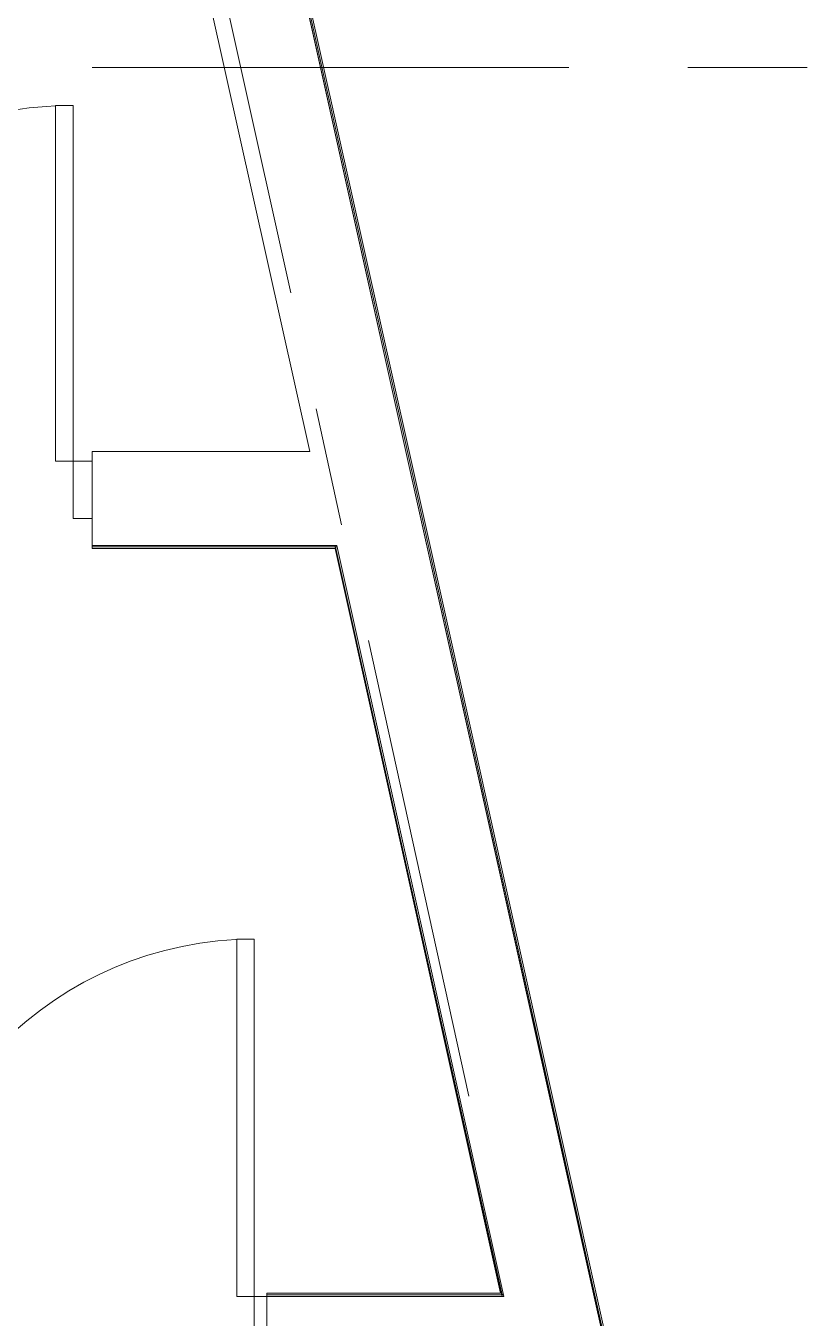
# Model space of a CAD drawing. Header units: inches. Extents: x 0.9 to 36.3, y 0.7 to 23.3.
# Drawn here: x 21.115 to 21.934, y 11.127 to 12.483 of the extents above; entities that cross this region are included whole.
import ezdxf

# ---------------------------------------------------------------- set-up
doc = ezdxf.new("R2010")
doc.units = ezdxf.units.IN
doc.layers.add('Doors', color=7, linetype='Continuous', lineweight=5, true_color=0xf2db9c)
doc.layers.add('PDF_Geometry', color=7, linetype='Continuous', lineweight=9, true_color=0x777777)

msp = doc.modelspace()

# ---------------------------------------------------------------- linework, layer by layer
at = {"layer": 'Doors', "linetype": 'ByBlock'}
for points in [[(21.1641, 12.3995, 0.417567), (20.7892, 12.0262, 0.412678), (20.4142, 12.3995)], [(21.3541, 11.5245, 0.413987), (20.9791, 11.1495, 0.417563), (20.6058, 11.5245)]]:
    msp.add_lwpolyline(points, format="xyb", dxfattribs=at)
for points in [[(21.1641, 12.3995), (21.1458, 12.3995), (21.1458, 12.0262), (21.1641, 12.0262)], [(21.1641, 12.0262), (21.1641, 11.9662), (21.1841, 11.9662), (21.1841, 12.0262)], [(21.3541, 11.5245), (21.3358, 11.5245), (21.3358, 11.1495), (21.3541, 11.1495)], [(21.3675, 11.1495), (21.3675, 11.1012), (21.3541, 11.1012), (21.3541, 11.1495)]]:
    msp.add_lwpolyline(points, close=True, dxfattribs=at)
at = {"layer": 'PDF_Geometry', "linetype": 'ByBlock'}
for p, q in [((21.5125, 12.0395), (21.2475, 13.2328)), ((21.5141, 12.0395), (21.2491, 13.2311)), ((21.2491, 13.2311), (21.5141, 12.0395)), ((21.2508, 13.2311), (21.5158, 12.0395)), ((21.8108, 10.7012), (21.5125, 12.0395)), ((21.8108, 10.7029), (21.5141, 12.0395)), ((21.5141, 12.0395), (21.8108, 10.7029)), ((21.5158, 12.0395), (21.8124, 10.7046))]:
    msp.add_line(p, q, dxfattribs=at)
msp.add_lwpolyline([(21.7374, 10.6046), (21.6275, 11.1012), (21.3675, 11.1012), (21.3675, 11.1495), (21.6158, 11.1495), (21.4408, 11.9378), (21.4341, 11.9378), (21.1841, 11.9378), (21.1841, 12.0362), (21.4125, 12.0362), (21.1308, 13.3011), (21.2275, 13.3228), (21.6891, 13.4261), (21.7091, 13.3345), (21.2475, 13.2328), (21.5125, 12.0395), (21.8274, 10.6246)], close=True, dxfattribs=at)
for points in [[(21.3925, 12.2028), (21.2841, 12.6912)], [(21.1841, 12.4395), (21.6841, 12.4395)], [(21.8091, 12.4395), (21.9341, 12.4395)], [(21.4458, 11.9595), (21.4191, 12.0812)], [(21.6158, 11.1512), (21.3675, 11.1512), (21.3675, 11.1495), (21.6158, 11.1495), (21.4408, 11.9378), (21.1841, 11.9378), (21.1841, 11.9362), (21.4391, 11.9362), (21.6141, 11.1512), (21.3675, 11.1512), (21.3675, 11.1529), (21.6125, 11.1529), (21.4391, 11.9345), (21.1841, 11.9345), (21.1841, 11.9362), (21.4408, 11.9362)], [(21.6141, 11.1495), (21.4391, 11.9378)], [(21.5791, 11.3595), (21.4741, 11.8379)]]:
    msp.add_lwpolyline(points, dxfattribs=at)

doc.saveas('drawing.dxf')
